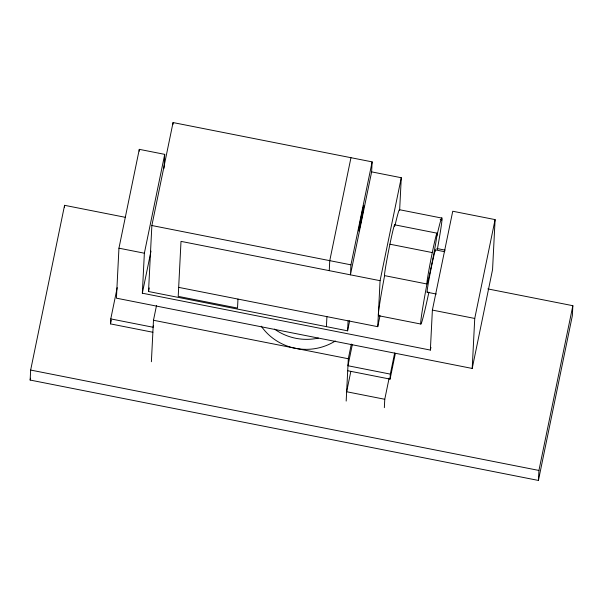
<?xml version="1.0" encoding="UTF-8"?>
<svg xmlns="http://www.w3.org/2000/svg" width="603" height="603" viewBox="0 0 603 603"><rect width="100%" height="100%" fill="white"/><g stroke="black" fill="none" stroke-linecap="round" stroke-linejoin="round"><path stroke-width="0.9" d="M487.827 288.912L572.85 305.698L572.345 315.701L538.426 480.44L30.15 380.063L30.655 370.061L64.574 205.321L125.567 217.366M64.483 207.138L64.574 205.321M152.876 332.261L110.515 323.894L110.771 318.897L117.208 287.639M118.949 248.187L116.417 298.176L472.209 368.448L492.561 269.601L495.093 219.605L452.74 211.238L432.381 310.085L430.361 350.079L142.338 293.201L144.366 253.207L164.717 154.36L139.301 149.34L118.949 248.187L144.366 253.207M139.21 151.187L139.301 149.34M349.672 320.713L347.592 330.828L148.519 291.513L151.866 225.522L173.061 122.56L372.134 161.875L371.629 171.87L350.433 274.84L350.938 264.838L372.134 161.875M151.383 361.732L153.479 320.261L156.509 305.555M164.008 168.312L164.717 154.36M172.971 124.414L173.061 122.56M237.974 299.08L237.522 308.08L178.217 296.367L181.006 241.373L380.078 280.689L377.749 326.683L178.676 287.367M326.419 326.645L326.924 316.65M329.253 270.657L329.758 260.654L350.961 157.692M347.592 330.828L348.097 320.834M346.175 401.07L348.315 358.747L351.345 344.034M384.345 407.666L384.767 399.269L389.123 378.126M347.712 370.739L390.066 379.106L390.322 374.109L394.671 352.966M399.646 209.995L401.281 177.727L371.629 171.87M472.209 368.448L474.742 318.452L495.093 219.605M538.426 480.44L538.931 470.446L572.85 305.698M30.15 380.063L30.527 378.217M110.515 323.894L111.276 320.223M142.338 293.201L151.006 251.097M148.519 291.513L149.258 287.94M153.501 325.424L153.124 327.263L110.771 318.897M352.318 344.599L347.961 365.742L390.322 374.109M350.81 371.516L346.65 391.739L384.767 399.269M380.078 280.689L401.281 177.727M377.749 326.683L380.018 315.655M390.066 379.106L395.364 353.366M430.361 350.079L430.926 347.336M399.442 209.708L441.803 218.075M440.16 219.545L441.924 219.891M394.588 224.798L437.032 233.18A25.921 0.889 -78.8 0 1 429.984 272.481A25.921 0.889 -78.8 0 1 428.899 270.054A25.921 0.889 -78.8 0 1 437.032 233.18M436.866 248.504L445.172 250.139M435.554 249.906L444.765 251.73M389.922 244.207L432.276 252.574M151.866 225.522L350.938 264.838M394.709 225.055A25.921 0.889 -78.8 0 0 389.154 247.969A25.921 0.889 -78.8 0 0 384.578 275.624L426.962 284.005A54.014 1.847 -78.8 0 0 420.766 323.886A54.014 1.847 -78.8 0 0 428.914 292.116M427.12 292.229L436.331 294.045M432.381 310.085L474.742 318.452M378.503 315.686L420.856 324.052M153.479 320.261L348.315 358.747M30.655 370.061L538.931 470.446M335.336 340.981A54.014 52.544 2.9 0 1 296.653 348.542L294.06 348.029A54.014 52.544 2.9 0 1 261.272 326.2M318.339 338.102A54.014 52.544 2.9 0 1 274.508 329.08M394.671 226.004A25.921 0.889 -78.8 0 1 394.633 226.374M395.086 225.055A54.014 1.847 -78.8 0 1 399.601 210.326M378.948 315.06A54.014 1.847 -78.8 0 1 378.367 314.495L378.398 313.877A54.014 1.847 -78.8 0 1 384.601 275.639M436.843 236.007A54.014 1.847 -78.8 0 1 437.318 249.499M427.301 292.056A21.602 0.739 -78.8 0 1 430.987 269.066A21.602 0.739 -78.8 0 1 435.539 251.006M360.293 225.311A12.957 0.445 -78.8 0 0 363.813 205.661A12.957 0.445 -78.8 0 0 359.75 224.097A12.957 0.445 -78.8 0 0 360.293 225.311"/></g></svg>
